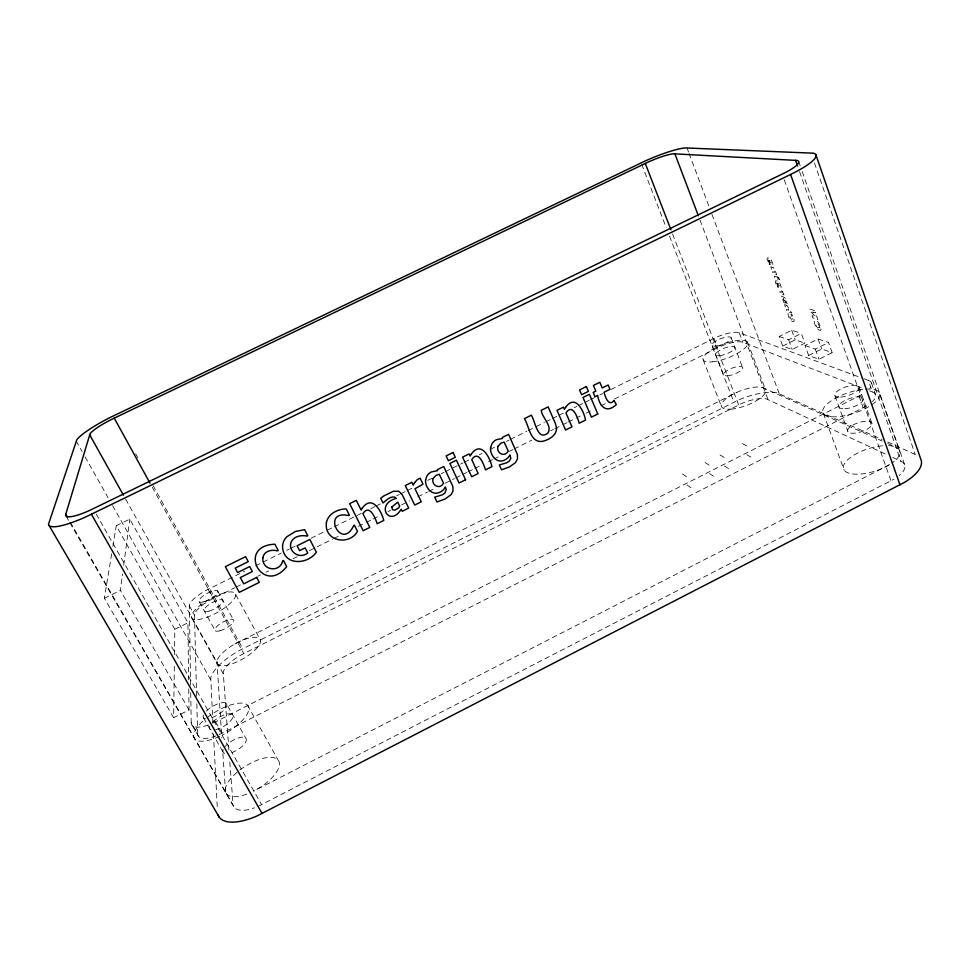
<?xml version="1.0" encoding="UTF-8"?>
<svg xmlns="http://www.w3.org/2000/svg" width="970" height="970" viewBox="0 0 970 970"><rect width="100%" height="100%" fill="white"/><g stroke="black" fill="none" stroke-linecap="round" stroke-linejoin="round"><path stroke-width="0.73" stroke-dasharray="4.85 3.64" d="M188.75 688.906L189.017 709.943L173.63 717.715L174.357 663.759M174.479 654.762L174.83 629.287L116.279 525.728L129.798 519.132L187.925 622.764L188.641 679.885M228.92 750.053L223.209 672.246A24.638 8.669 -29.7 0 1 241.081 654.98L741.286 403.726A23.547 8.063 -20.5 0 1 766.555 398.985L885.84 454.215M216.94 661.031L221.803 737.794M212.891 723.353L210.769 677.763A38.752 13.641 -29.7 0 1 238.935 650.737L737.612 400.452A37.042 12.695 -20.4 0 1 777.188 392.935L882.166 439.507M189.017 709.943L120.365 590.39L122.523 574.058M123.699 565.146L129.798 519.132M173.63 717.715L104.372 598.272L111.659 553.858M112.872 546.449L116.279 525.728M258.129 806.361L894.013 479.192M888.981 464.945L253.825 791.011M234.97 643.886L736.885 392.329M218.893 734.666A26.905 10.088 -31 0 0 222.045 733.162L863.179 407.776A25.669 9.13 -18.6 0 0 868.393 404.745M213.473 722.832A26.99 9.894 -30.8 0 0 215.583 721.813L858.996 395.99A25.753 8.936 -18.8 0 0 864.234 392.959M808.653 355.505L821.663 348.982L832.175 352.631L828.538 342.471L818.062 338.979L805.015 345.502L808.653 355.505L818.959 359.264L832.175 352.631M779.165 336.457L788.61 339.767L801.329 333.413L804.882 343.174L792.187 349.515L782.717 346.072L779.165 336.457L791.702 330.212L801.329 333.413M782.717 346.072L795.218 339.827L804.882 343.174M805.015 345.502L815.285 349.103L828.538 342.471M196.631 696.254L194.497 615.101A21.449 6.596 -29 0 1 213.073 598.538L234.776 587.747M236.134 587.08L241.554 584.376M257.826 576.289L260.542 574.943M265.962 572.251L268.678 570.906M293.085 558.768L297.159 556.756M309.369 550.681L332.419 539.235M333.777 538.556L339.197 535.864M358.185 526.431L364.962 523.06M366.32 522.381L371.752 519.69M373.111 519.011L379.888 515.64M388.024 511.602L390.74 510.256M401.58 504.861L409.716 500.811M417.864 496.773L427.358 492.057M428.704 491.378L434.136 488.686M444.987 483.29L454.481 478.574M455.827 477.907L461.259 475.203M462.617 474.536L466.679 472.511M468.037 471.832L473.457 469.14M474.815 468.474L480.247 465.77M488.383 461.732L492.445 459.707M493.803 459.028L500.581 455.67M508.716 451.62L512.79 449.595M514.149 448.928L531.778 440.162M550.766 430.728L553.482 429.383M554.828 428.704L561.618 425.333M562.964 424.666L567.038 422.641M568.396 421.974L580.606 415.9M586.025 413.208L592.803 409.837M600.939 405.799L606.371 403.096M614.507 399.058L717.57 347.842A20.491 6.123 -21.1 0 1 742.862 342.301L863.979 388.715M174.83 629.287L187.925 622.764M190.605 685.22L189.332 605.826A21.498 6.45 -28.9 0 1 208.041 589.372L244.658 571.209M255.51 565.825L281.276 553.045M286.696 550.354L289.412 549.008M290.77 548.329L296.189 545.637M311.115 538.241L326.029 530.845M327.387 530.166L332.819 527.474M334.177 526.807L361.301 513.348M370.795 508.644L374.856 506.619M376.214 505.952L380.288 503.927M396.56 495.852L399.276 494.506M400.634 493.839L406.054 491.147M407.412 490.48L412.832 487.789M427.758 480.38L431.82 478.368M441.314 473.651L444.03 472.305M445.388 471.638L463.017 462.896M464.375 462.217L469.795 459.525M479.301 454.821L482.005 453.475M490.141 449.437L495.573 446.746M506.425 441.362L509.129 440.016M510.487 439.349L526.771 431.274M528.116 430.595L534.906 427.236M536.264 426.558L544.4 422.52M545.758 421.853L551.178 419.161M552.536 418.482L557.956 415.803M559.314 415.124L563.388 413.111M574.24 407.727L576.944 406.382M578.302 405.702L589.154 400.319M590.512 399.652L594.586 397.627M600.006 394.935L602.722 393.59M610.857 389.564L713.932 338.433A20.54 5.99 -21.1 0 1 739.237 332.758L862.682 378.251M104.372 598.272L120.365 590.39M768.592 260.154L769.598 264.434L768.761 264.24L766.967 259.196L767.391 257.826L770.774 258.517L772.423 262.809A3.686 1.297 64.3 0 1 772.835 264.592L772.29 265.707L770.701 264.968A2.825 0.994 64.2 0 1 769.646 263.5L769.064 262.13A3.371 1.188 64.3 0 1 768.677 260.578L768.652 260.166M776.946 283.034L777.94 287.241L777.091 287.011L775.309 282.027L775.757 280.718L779.165 281.53L780.802 285.774A3.674 1.285 63.8 0 1 781.202 287.532L780.644 288.587L779.043 287.811A2.813 0.982 63.8 0 1 778.001 286.32L777.406 284.974A3.346 1.176 63.8 0 1 777.031 283.446L777.019 283.046M762.165 387.418L882.227 441.035M864.1 378.773L868.356 380.349L872.43 391.953A25.669 9.13 -18.6 0 1 872.394 401.592M869.617 390.874L872.43 391.953M887.659 441.956L917.547 455.56M887.744 443.508L897.662 448.14M892.691 457.391L902.561 462.169A29.427 11.931 -17.5 0 1 899.287 475.47M742.462 443.605L749.446 447.534M746.791 454.687L753.799 458.749M720.031 454.942L726.748 459.028M724.432 466.012L731.174 470.22M705.032 462.52L711.568 466.703M709.482 473.578L716.054 477.895M682.468 473.93L688.736 478.258M686.99 484.976L693.295 489.438M66.081 516.088L69.112 521.326M69.864 522.636L234.219 807.319M190.714 692.713L191.199 722.674L197.625 733.829A26.905 10.088 -31 0 0 215.789 735.939M192.06 725.172L198.51 736.375M70.301 522.139L233.382 805.791A30.81 13.168 -32.1 0 0 254.552 807.804M203.542 717.897L223.391 752.635M215.583 721.813L222.045 733.162M96.212 514.015L261.609 804.7M206.404 711.034A13.495 4.947 -30.8 0 1 226.325 703.529L245.786 738.146M76.169 441.023L82.11 451.571M85.081 456.834L108.106 497.707M112.569 505.612L210.599 679.63M189.332 605.826L194.497 615.101M125.639 499.138L223.112 673.519M192.133 618.533L217.753 664.365M247.495 705.129L277.966 759.825M199.25 601.849L215.267 630.73M135.642 453.778L137.825 457.767M153.127 485.606L242.779 648.688M152.217 487.134L243.773 653.55M208.041 589.372L213.073 598.538M217.571 590.863L233.358 619.684M235.698 594.598A25.014 7.687 -29 0 1 203.251 618.484A25.014 7.687 -29 0 1 201.614 604.274A25.014 7.687 -29 0 1 235.698 594.598L260.578 640.37A24.711 8.475 -29.6 0 1 228.981 664.777A24.711 8.475 -29.6 0 1 226.616 649.379A24.711 8.475 -29.6 0 1 260.578 640.37M703.214 359.87L721.522 406.636M713.932 338.433L717.57 347.842M672.586 234.012L738.716 404.951M712.138 345.308L723.608 374.893M641.667 164.294L666.232 227.635M669.506 236.086L733.926 402.198M731.174 337.657L742.535 367.375M699.988 220.057L767.937 399.47M739.237 332.758L742.862 342.301M747.543 342.131L765.427 389.37M687.002 147.864L688.591 152.096M689.124 153.515L709.264 207.18M711.907 214.249L779.225 393.614M788.61 339.767L792.187 349.515M823.433 413.499L844.13 470.098M791.702 330.212L795.218 339.827M815.285 349.103L818.959 359.264M818.062 338.979L821.663 348.982M835.012 395.821L847.986 431.735M858.838 386.545L872.042 423.829A12.755 4.753 -18.2 0 1 853.709 433.238A12.755 4.753 -18.2 0 1 853.758 424.617A12.755 4.753 -18.2 0 1 872.042 423.829M784.293 179.826L890.993 480.865M858.996 395.99L863.179 407.776M871.436 382.92L875.522 394.596M798.698 161.517L800.189 165.797M802.178 171.484L904.634 464.763M879.887 394.62L900.002 452.178M799.583 171.678L900.924 461.211M814.436 162.924L915.11 454.19M225.622 792.344L222.591 749.883M229.829 762.056L233.018 804.081M213.448 733.902L217.389 809.283M196.837 703.771L197.625 733.829M239.808 770.047A30.919 12.901 -31.9 0 1 278.511 760.516A30.919 12.901 -31.9 0 1 253.946 790.938M246.732 794.127A30.919 12.901 -31.9 0 1 225.683 792.49A30.919 12.901 -31.9 0 1 237.808 771.647M888.568 445.642A29.524 11.688 -17.7 0 1 891.806 463.114M889.575 464.582A29.524 11.688 -17.7 0 1 852.109 473.906A29.524 11.688 -17.7 0 1 848.847 458.749A29.524 11.688 -17.7 0 1 885.489 445.606M865.567 389.128A29.949 10.646 -18.6 0 1 866.04 408.224A29.949 10.646 -18.6 0 1 822.718 411.595A29.949 10.646 -18.6 0 1 864.282 389.237M207.022 717.667A31.392 11.773 -31 0 1 247.702 705.36A31.392 11.773 -31 0 1 222.178 735.102M219.717 736.291A31.392 11.773 -31 0 1 194.655 738.788A31.392 11.773 -31 0 1 205.822 718.624M212.733 722.141A13.447 5.044 -31 0 1 228.653 713.787A13.447 5.044 -31 0 1 231.139 720.225A13.447 5.044 -31 0 1 215.655 729.719M211.193 729.852A13.447 5.044 -31 0 1 209.799 726.178M224.276 747.652A13.362 5.25 -31.4 0 1 239.202 737.685A13.362 5.25 -31.4 0 1 245.798 741.807A13.362 5.25 -31.4 0 1 232.048 752.514M224.664 753.447A13.362 5.25 -31.4 0 1 223.197 749.64M208.295 724.966A26.99 9.894 -30.8 0 1 191.199 722.674M868.356 380.349A25.753 8.936 -18.8 0 1 869.714 388.279M226.325 703.529A13.495 4.947 -30.8 0 1 212.163 717.57M204.791 718.637A13.495 4.947 -30.8 0 1 203.433 715.035M782.717 291.873L784.051 294.928L780.656 293.983L779.819 291.715L782.099 292.334L781.129 289.484L782.281 290.042A3.213 1.128 63.7 0 1 782.657 291.315L782.717 291.873M792.878 318.766C790.283 321.688 789.871 313.807 788.028 313.431C788.137 321.676 798.528 326.356 791.981 314.644L790.877 314.304L792.878 318.766M784.415 300.821L783.129 298.566L784.415 300.821M771.562 262.773L770.386 262.955L769.319 260.324L770.835 260.663L771.562 262.773M814.63 321.337C813.381 327.872 825.021 336.36 819.492 324.259A4.789 1.746 62.9 0 0 817.819 321.797L815.503 320.5L814.63 321.337M779.928 285.701L778.74 285.823L777.685 283.216L779.213 283.628L779.928 285.701M819.735 327.339C813.466 329.206 816.558 317.117 819.735 327.339M785.506 302.87L784.221 302.834A2.558 0.897 63.5 0 1 783.445 301.67L781.42 296.068L784.948 297.838L787.106 303.464L784.487 298.942L785.506 302.87M772.932 267.393L770.75 266.871L771.587 269.175L773.672 269.708L774.63 271.054L774.921 272.34L772.532 271.758L773.369 274.049L776.752 274.886L774.654 269.114L772.932 267.393M777.54 277.056L774.157 276.207L774.994 278.499L778.376 279.36L777.54 277.056M778.825 277.323L778.001 277.117L779.71 279.76L778.825 277.323M814.642 310.533L809.707 309.103L810.58 311.515L815.443 316.656L812.06 315.638L812.884 317.93L817.831 319.421L816.752 316.414L812.63 312.013L815.467 312.849L814.642 310.533M786.767 305.308L784.56 304.653L785.385 306.908L788.452 308.933L788.731 310.182L786.306 309.454L787.131 311.697L791.884 313.152L786.767 305.308M730.98 409.146A23.619 7.881 -20.6 0 0 765.754 391.456A23.619 7.881 -20.6 0 0 733.866 393.771A23.619 7.881 -20.6 0 0 730.98 409.146M844.894 408.734A12.84 4.559 -18.6 0 0 863.348 399.3A12.84 4.559 -18.6 0 0 845.064 400.404A12.84 4.559 -18.6 0 0 844.894 408.734M712.55 361.798A23.898 7.142 -21.1 0 0 747.809 344.035A23.898 7.142 -21.1 0 0 715.957 347.49A23.898 7.142 -21.1 0 0 712.55 361.798M719.752 355.626A10.246 3.068 -21.1 0 0 734.92 348.036A10.246 3.068 -21.1 0 0 721.353 349.455A10.246 3.068 -21.1 0 0 719.752 355.626M727.548 375.802A10.185 3.201 -20.9 0 0 742.632 368.236A10.185 3.201 -20.9 0 0 729.064 369.437A10.185 3.201 -20.9 0 0 727.548 375.802M209.059 611.112A10.718 3.298 -29 0 0 223.052 600.891A10.718 3.298 -29 0 0 208.526 604.94A10.718 3.298 -29 0 0 209.059 611.112M219.947 630.791A10.67 3.443 -29.2 0 0 233.782 620.473A10.67 3.443 -29.2 0 0 219.268 624.401A10.67 3.443 -29.2 0 0 219.947 630.791M840.711 397.094A12.877 4.474 -18.8 0 0 859.226 387.648A12.877 4.474 -18.8 0 0 840.929 388.909A12.877 4.474 -18.8 0 0 840.711 397.094M716.042 346.06A10.27 2.995 -21.1 0 0 731.259 338.469A10.27 2.995 -21.1 0 0 717.703 339.973A10.27 2.995 -21.1 0 0 716.042 346.06M203.894 601.776A10.743 3.225 -28.9 0 0 217.959 591.603A10.743 3.225 -28.9 0 0 203.421 595.713A10.743 3.225 -28.9 0 0 203.894 601.776"/><path stroke-width="1.45" d="M65.766 514.27L65.669 515.288A33.368 6.802 -27.9 0 0 89.422 510.535L785.579 172.442A31.755 6.111 -21.5 0 0 797.061 160.45L673.616 153.793A25.062 4.013 -22.8 0 0 648.021 162.148L111.332 419.537A26.287 4.329 -26.9 0 0 90.016 433.857L65.766 514.27L67.269 516.889M396.002 498.471C374.784 504.388 389.649 528.032 401.204 509.226L402.211 511.287L408.697 508.062L402.271 494.797L398.815 491.269L393.383 491.257L383.805 495.937L380.701 498.24L383.029 502.969C386.339 500.302 390.183 495.961 394.948 497.173L395.954 498.362M218.02 814.824A48.476 20.722 -32.1 0 0 257.001 815.964L904.404 482.429A46.281 18.77 -17.5 0 0 920.93 459.574L815.903 154.788M790.598 174.479L795.448 172.029A49.943 9.615 -21.5 0 0 813.187 153.175L685.135 147.925A39.418 6.305 -22.8 0 0 645.038 161.056L110.337 417.391A41.346 6.814 -26.9 0 0 76.8 439.834L48.5 524.2A52.501 10.694 -27.9 0 0 85.869 516.889L790.598 174.479L900.002 484.879M49.07 525.485L219.268 817.261M91.422 514.282L262.094 813.527M89.604 434.669L123.432 495.185M114.242 418.106L150.023 483.157M645.28 163.421L670.949 229.781M674.877 153.769L698.388 215.825M795.582 160.256L797.582 165.967M262.918 557.604C261.379 570.324 279.809 573.294 282.719 560.842L283.458 560.478L286.683 566.613C262.906 596.489 235.952 545.746 274.91 544.218L278.208 550.487L277.384 550.887C271.879 549.214 263.876 551.021 262.918 557.604M326.356 523.024C324.271 541.369 349.139 546.025 357.506 531.39L354.426 525.231L353.686 525.595C341.355 551.894 320.706 509.165 348.582 515.603L349.382 515.203L346.229 508.898C337.742 508.995 327.714 513.845 326.356 523.024M290.588 543.976C289.424 553.215 300.724 559.096 307.733 552.936L305.113 547.892L299.621 550.633L297.087 545.77L309.83 539.453L316.378 552.148C307.842 564.649 284.271 566.019 282.609 547.723A14.368 13.507 -18 0 1 286.793 536.786L295.474 531.463L304.641 529.668L307.769 535.743L306.969 536.131C300.724 534.555 291.921 536.75 290.588 543.976M425.612 479.75C424.593 487.449 432.656 496.737 440.489 491.899A9.676 9.166 -35.7 0 0 444.478 488.468L445.327 487.025L446.236 489.595L444.806 493.196L442.017 494.967L434.681 497.149L436.997 501.999L445.097 498.992L451.159 494.615L453.038 490.99L452.857 486.443L443.714 466.497L437.361 469.65L437.531 470.632L431.395 471.929A10.597 10.064 -35.8 0 0 426.909 476.015L425.612 479.75M490.638 447.509C489.51 455.088 497.295 464.569 505.14 459.744A9.615 9.082 -44.5 0 0 509.104 456.337L509.953 454.906L510.838 458.434L509.359 461.065L506.595 462.823L499.344 464.969L501.575 469.844L509.577 466.873L515.591 462.52L517.495 458.895L517.362 454.36L508.607 434.33L502.314 437.458L502.472 438.452L496.422 439.713A10.549 9.967 -44.7 0 0 491.948 443.775L490.638 447.509M433.044 478.549C431.104 485.388 440.065 490.02 443.496 483.157L439.313 474.294L436.233 475.215L433.044 478.549M497.962 446.345C495.925 453.111 504.739 457.888 508.195 451.014L504.17 442.114L501.138 443.023L497.962 446.345M391.783 507.067L392.571 509.735L394.729 510.196L398.44 508.086L399.737 506.207L397.761 502.157L391.783 507.067M556.562 428.231C556.537 435.591 548.923 439.81 542.618 441.326C530.178 443.363 529.123 425.806 524.394 418.64L531.33 415.208C535.064 420.362 537.332 441.665 547.904 433.044C552.706 425.757 541.793 417.488 541.248 410.31L548.159 406.891L555.446 423.599L556.562 428.231M414.578 482.672L413.256 485.158L411.874 482.272L405.278 485.546L414.711 505.067L421.271 501.805L414.99 488.747L423.005 484.163L420.143 478.174L417.221 479.726L414.578 482.672M362.307 508.098L361.143 510.111L356.305 500.387L349.649 503.672L363.168 530.711L369.776 527.425L362.913 513.639C369.558 503.394 375.354 518.222 377.197 523.727L383.78 520.453C381.271 510.547 371.995 494.47 362.307 508.098M471.274 454.081L470.123 456.082L469.116 453.911L462.581 457.149L471.675 476.731L478.174 473.505L471.759 459.634C478.428 449.437 483.836 464.4 485.473 469.868L491.948 466.643C489.765 456.834 481.011 440.477 471.274 454.081M565.571 407.339L564.407 409.34L563.461 407.157L557.022 410.346L565.571 430.025L571.973 426.836L565.946 412.905C572.639 402.744 577.72 417.84 579.163 423.259L585.553 420.083C583.625 410.358 575.343 393.759 565.571 407.339M614.01 400.513C608.566 407.412 605.134 396.306 604.007 392.256L609.96 389.309L608.154 385.005L602.2 387.951L599.824 382.277L593.41 385.454L595.798 391.128L593.179 392.426L594.998 396.73L597.617 395.421C599.702 407.06 606.699 413.681 616.338 404.563L614.01 400.513M256.686 577.417L243.725 583.855L240.305 577.526L252.358 571.548L249.69 566.565L237.614 572.555L235.213 568.105L248.247 561.654L245.568 556.659L225.343 566.662L239.263 592.343L259.329 582.364L256.686 577.417M465.576 479.774L459.065 483.011L449.886 463.43L456.433 460.192L465.576 479.774M597.775 413.996L591.409 417.173L583.006 397.47L589.42 394.293L597.775 413.996M453.075 452.493L446.151 455.924L448.395 460.714L455.306 457.294L453.075 452.493M586.341 386.545L579.563 389.904L581.624 394.729L588.39 391.371L586.341 386.545"/></g></svg>
